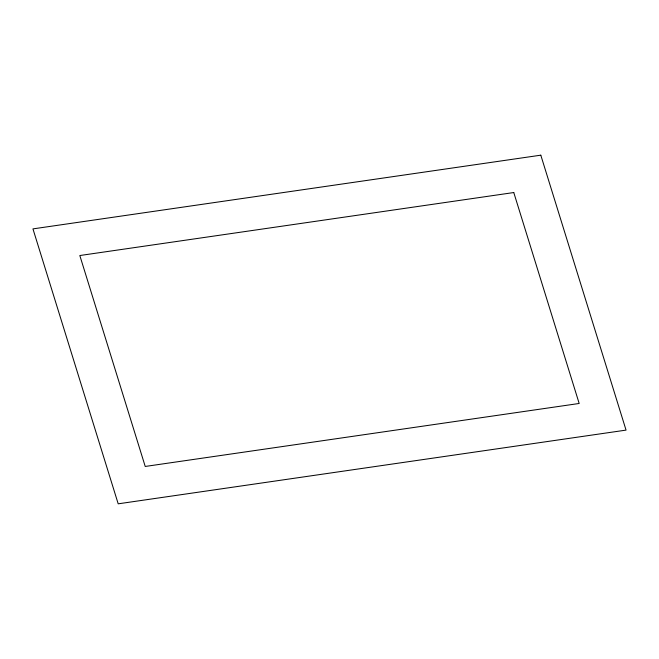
<?xml version="1.0" encoding="UTF-8"?>
<svg xmlns="http://www.w3.org/2000/svg" width="659" height="659" viewBox="0 0 659 659"><rect width="100%" height="100%" fill="white"/><g stroke="black" fill="none" stroke-linecap="round" stroke-linejoin="round"><path stroke-width="0.99" d="M540.8 155.178L32.95 228.887L118.2 503.822L626.05 430.113L540.8 155.178M513.773 192.543L79.821 255.527L145.227 466.457L579.179 403.473L513.773 192.543"/></g></svg>
